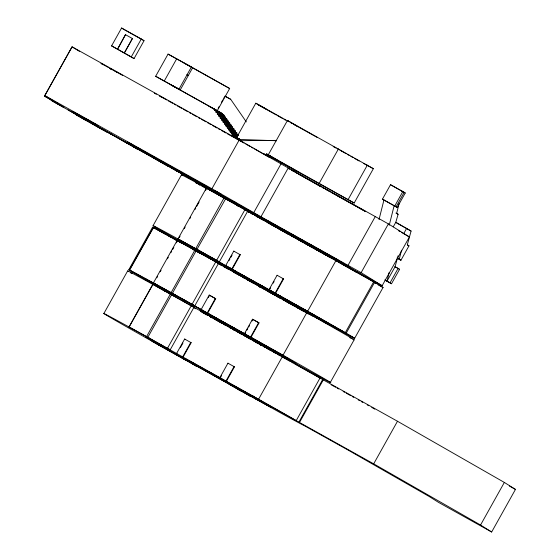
<?xml version="1.0" encoding="UTF-8"?>
<svg xmlns="http://www.w3.org/2000/svg" width="560" height="560" viewBox="0 0 560 560"><rect width="100%" height="100%" fill="white"/><g stroke="black" fill="none" stroke-linecap="round" stroke-linejoin="round"><path stroke-width="0.84" d="M379.029 219.562L383.929 200.053L382.459 199.136L390.516 184.709L405.258 192.997L397.201 207.424L383.929 200.053M389.228 225.246L394.128 205.737L393.736 205.492M399.203 203.189L396.648 213.367L398.118 214.284L395.815 222.243L393.267 226.8M389.214 272.363L387.009 281.141L395.073 266.714L398.076 255.794M395.815 222.243L411.082 231.042L407.316 244.804L408.982 245.847L400.925 260.267L399.252 259.231L401.52 250.215M71.792 47.376L44.541 96.145L57.337 103.278L44.779 95.564L72.037 46.802L240.499 140.686L276.325 140.392M111.601 45.857L121.583 28L141.302 38.99L144.046 40.705L134.071 58.562L111.601 45.857L134.071 58.562M125.482 34.671L117.551 49.175L125.482 34.671L132.412 38.542L124.348 52.962L132.412 38.542M131.32 56.847L141.302 38.99M155.659 76.279L168.056 54.089L191.394 66.99L178.997 89.173L155.659 76.279L222.621 113.722L222.313 114.275L224.231 115.353L223.727 116.242L225.645 117.32L225.141 118.216L227.059 119.287L226.562 120.183L228.473 121.261L227.976 122.15L224.406 120.239L224.903 119.343L222.992 118.272L223.489 117.376L220.808 115.892L221.312 114.996M164.325 80.92L176.722 58.737M144.2 151.361L142.695 150.738M170.835 84.805L217.266 110.698L229.663 88.515L192.668 67.704L180.271 89.894L171.605 85.246M145.866 152.397L136.577 147.329M221.984 118.993L221.487 119.889L225.057 121.8L225.554 120.904L220.073 117.915L220.57 117.026L218.659 115.948L219.156 115.052L217.245 113.981L217.742 113.085L215.831 112.007L216.328 111.118L214.417 110.04L214.718 109.487L218.288 111.405L217.98 111.951L220.661 113.435L220.164 114.331M218.155 108.22L219.002 106.701M221.55 102.144L222.824 99.869M223.671 98.35L224.518 96.831M103.866 313.509L127.666 270.921M153.069 225.659L181.475 174.832M128.779 269.773L152.579 227.192M163.548 289.52L136.507 274.428A115.325 0.805 29.2 0 1 129.346 269.976L153.405 227.514L165.55 234.29M218.75 112.364L219.051 111.811L222.621 113.722M219.898 113.029L219.394 113.918L222.075 115.409L221.578 116.298M222.726 116.97L222.229 117.859L224.14 118.937L223.643 119.826L220.073 117.915M230.475 130.809L229.971 131.698L233.541 133.616L234.038 132.72L228.557 129.731L229.054 128.842L227.143 127.764L227.64 126.868L225.729 125.79L226.226 124.901L224.315 123.823L224.812 122.934L222.901 121.856L223.398 120.96L226.968 122.878L226.471 123.767L229.145 125.251L228.648 126.147M229.39 124.117L229.887 123.228L226.317 121.317L225.82 122.206L231.301 125.195L230.804 126.091L232.715 127.169L232.218 128.058L234.129 129.136L233.632 130.025L235.543 131.103L235.046 131.999L236.957 133.077L236.46 133.966L232.89 132.055L233.387 131.159L230.713 129.675L231.21 128.779M227.234 124.18L227.731 123.284L231.301 125.195M228.382 124.845L227.885 125.734L230.559 127.225L230.062 128.114M199.535 184.079L198.163 183.225L198.59 182.455L199.969 183.309M229.796 126.812L229.299 127.708L231.973 129.192L231.476 130.088M199.752 185.164L200.2 184.359L198.163 183.225M228.557 129.731L232.127 131.642L232.624 130.753M231.385 133.672L231.889 132.776L235.452 134.687L234.955 135.583L231.385 133.672L236.866 136.661L236.369 137.55L232.799 135.639L233.303 134.75M238.371 135.044L234.808 133.133L234.304 134.022L237.874 135.933L238.371 135.044L236.46 133.966M203.945 312.508L308.322 370.671A115.612 0.805 29.2 0 0 287.294 357.581L153.433 282.898L177.233 240.317L196.735 251.188M197.505 249.816L177.975 238.924L206.381 188.097L225.911 198.989L206.381 188.097M152.803 284.347L284.13 357.602A115.717 0.805 29.2 0 1 317.94 376.838L320.012 378.035L296.212 420.616L294.14 419.426A115.717 0.805 29.2 0 0 260.33 400.19L129.003 326.935L152.803 284.347L154.728 285.404A117.957 0.826 29.2 0 1 169.47 293.524L172.172 295.148M236.999 136.71L235.718 135.996L236.222 135.1L237.65 135.863M152.516 285.208L129.136 327.033L128.065 326.445A115.717 0.805 29.2 0 0 149.394 339.738L281.666 413.49A115.717 0.805 29.2 0 0 304.864 425.985L347.949 449.988L429.079 496.433L438.55 502.383L491.659 532L515.459 489.412L504.35 482.433L397.488 421.253L294.735 363.958M156.814 277.83L157.668 276.304M160.216 271.747L161.063 270.221M167.44 258.818L168.287 257.292M170.842 252.735L171.689 251.209M172.536 249.69L173.817 247.408M176.365 242.844L177.639 240.569L174.342 238.756A115.612 0.805 29.2 0 0 153.783 227.689L153.146 227.395A115.325 0.805 29.2 0 0 154.693 228.543M179.214 237.65L180.061 236.138M184.303 228.55L185.15 227.031M189.812 218.687L190.659 217.168M194.901 209.58L195.748 208.068M196.595 206.549L199.143 201.999M205.499 190.617L206.346 189.098M240.247 139.608L236.593 137.55L255.787 103.208L289.065 121.765M382.137 285.733L361.13 272.664L260.96 216.755L211.932 188.755L239.19 139.993L288.218 167.986L388.381 223.895L409.395 236.971L382.137 285.733L238.035 205.394M164.311 291.662L164.745 290.878L162.708 289.737L163.205 288.848L164.584 289.702L158.466 286.293M149.73 338.492L146.566 336.609L170.366 294.021M174.3 294.532L171.129 292.649L194.929 250.061M197.897 250.061L195.692 248.689L224.098 197.862M171.633 294.728L147.833 337.309L170.17 349.867L193.97 307.279L171.633 294.728L173.53 295.904M196.189 250.754L172.389 293.342L172.697 293.51A118.013 0.826 29.2 0 1 189.812 302.995L194.74 305.907L218.54 263.319L213.612 260.414A118.013 0.826 29.2 0 0 196.497 250.929L196.189 250.754L198.1 251.944M196.952 249.382L225.659 198.723A118.034 0.826 29.2 0 1 242.781 208.208L247.709 211.12L219.303 261.947L197.253 249.55A118.034 0.826 29.2 0 1 214.375 259.035L219.303 261.947M269.017 155.393L268.443 156.429L265.993 154.896L266.567 153.867L354.165 203.021L373.359 168.679L287.462 120.47L268.268 154.819L270.718 156.345M266.567 153.867L269.983 156.03L269.598 156.716L268.226 155.862M271.271 157.759L271.656 157.073L270.277 156.212L269.892 156.905L271.271 157.759L268.24 155.96M167.524 348.215L191.324 305.634M192.08 304.255L215.88 261.667M216.65 260.295L245.056 209.468M253.904 212.359L281.155 163.59M191.156 342.692L190.764 342.447L182.7 356.874L183.092 357.112L191.156 342.692L184.646 339.038L176.582 353.458L176.974 353.703M215.327 298.487L207.27 312.914L207.662 313.159L215.719 298.732L209.209 295.078L201.152 309.498L201.544 309.743M225.715 265.545L233.779 251.118L240.289 254.772L232.225 269.199L225.715 265.545L226.107 265.79M180.369 347.634L182.917 343.077M208.334 297.598L209.181 296.079M229.082 260.47L229.929 258.958M230.776 257.439L232.05 255.157M260.96 216.755L288.218 167.986M231.833 268.954L239.897 254.527L240.289 254.772M244.629 278.565L245.308 277.354M319.249 183.239L338.443 148.897M296.471 237.062L295.918 238.056L292.607 236.117M234.458 366.835L234.066 366.59L226.002 381.017L226.401 381.262L234.458 366.835L227.948 363.181L219.884 377.601L220.283 377.846M258.636 322.63L250.572 337.057L250.964 337.302L259.028 322.875L252.518 319.221L244.454 333.648L244.846 333.886L245.693 332.374M269.024 289.688L277.081 275.261L283.591 278.915L275.534 293.342L269.024 289.688L269.416 289.933L270.69 287.651M220.703 377.09L221.55 375.571M246.967 330.092L247.814 328.573M248.668 327.054L249.515 325.535M252.063 320.985L252.91 319.466L252.518 319.221M273.231 283.101L274.085 281.582M275.142 293.097L283.199 278.677L283.591 278.915M260.512 345.478L261.359 343.959L263.795 345.478M348.152 199.493L367.346 165.151M252.917 395.598L252.476 396.382L259.973 400.645M283.038 355.18L306.838 312.592L177.233 240.317M258.594 399.21L282.394 356.622M336.049 260.414L340.284 262.808A115.64 0.805 29.2 0 1 372.967 281.421L373.681 281.834L345.275 332.661L344.561 332.248A115.64 0.805 29.2 0 0 311.878 313.635L307.643 311.241L336.049 260.414L218.407 194.908M311.346 314.153L310.849 315.049L309.477 314.188L309.974 313.299L317.765 317.744M348.04 265.3L375.298 216.538M397.201 207.424L396.123 206.752L404.18 192.325M361.13 272.664L388.381 223.895M307.811 312.34L354.081 338.079A115.325 0.805 29.2 0 0 346.927 333.627L346.185 333.193L374.577 282.359L341.159 263.732M403.718 233.625L406.693 228.312M491.659 532L480.55 525.021L373.688 463.841L298.886 422.121L322.686 379.54M299.502 422.478L323.295 379.89M354.655 338.282L383.061 287.455M330.337 382.382L354.137 339.794M398.104 268.408L399.574 269.325L391.517 283.745L390.047 282.835L398.104 268.408L395.073 266.714M373.688 463.841L397.488 421.253M480.55 525.021L504.35 482.433M252.133 339.829L253.883 339.794M237.321 139.363L276.668 140.756M269.57 292.292L273.896 292.873M110.397 68.572L111.363 69.09L110.523 68.656M154.581 93.212L155.547 93.73M204.316 120.925L204.645 121.107M241.598 141.722L244.09 143.087M96.586 125.272L93.205 123.417M353.717 337.918L353.479 337.799A115.64 0.805 29.2 0 1 332.906 326.725L311.318 314.72L330.022 325.171L325.85 322.882A118.034 0.826 29.2 0 1 313.04 315.812M192.668 67.704L168.056 54.089M229.663 88.515L184.002 63.063M258.076 104.706L266.021 108.969L255.787 103.208M333.186 146.538L336.189 148.148M337.694 148.953L339.192 149.758M363.622 163.457L373.359 168.679M187.054 74.781L188.335 75.467L187.054 74.753M246.323 121.919L230.685 99.302L225.68 96.579M214.417 110.04L224.231 115.353M215.831 112.007L225.645 117.32M217.245 113.981L227.059 119.287M218.659 115.948L228.473 121.261M222.901 121.856L232.715 127.169M224.315 123.823L234.129 129.136M225.729 125.79L235.543 131.103M227.143 127.764L236.957 133.077M116.837 72.191L117.264 72.415L116.774 72.121M235.718 135.996L237.146 136.759M237.132 137.963L239.988 139.489M238.161 138.663L239.603 139.44M354.165 203.021L269.339 156.205M89.586 120.96L90.006 121.177L86.52 119.196M187.908 246.4L177.03 240.45L180.152 242.389M323.526 321.412L339.024 329.854L335.699 327.873M164.108 288.981L153.23 283.031L160.279 287.42M285.061 357.623L295.939 363.573L281.155 354.375L255.255 339.801M245.966 210.168L247.709 211.12M264.334 220.542L257.754 216.923L262.465 219.856M235.928 271.369L229.348 267.75L247.709 279.09M216.79 262.367L218.54 263.319M192.99 304.955L194.74 305.907M192.227 306.327L193.97 307.279M220.822 321.965L222.565 322.917M265.874 347.06L264.124 346.108L274.617 352.107L271.992 350.469M168.427 348.915L170.17 349.867M153.839 283.15L150.542 281.344A115.612 0.805 29.2 0 0 129.983 270.27L129.647 270.109L153.44 227.521L172.683 238.224M152.936 284.452L151.865 283.857A115.717 0.805 29.2 0 0 128.261 271.369M129.003 326.935L130.928 327.992A117.957 0.826 29.2 0 1 145.67 336.112L146.566 336.609M177.975 238.924L195.692 248.689M309.82 312.62L310.772 313.138M314.279 315.147L315.231 315.672M153.433 282.898L171.129 292.649M159.782 96.145L160.482 96.53M205.177 121.394L205.877 121.786M85.631 118.706L83.139 117.341L84.154 117.929M138.278 148.547L140.777 149.905L138.271 148.106M100.471 127.946L97.23 126.175L98.602 126.973M144.655 152.579L141.414 150.808L142.793 151.606M124.334 29.708L144.046 40.705M289.912 122.003L297.115 126.231M290.577 122.605L292.089 123.452M293.601 124.292L298.137 126.819M298.62 127.071L307.216 131.88M307.685 132.125L313.264 135.254M313.733 135.492L317.506 137.599M405.258 192.997L390.516 184.709M382.459 199.136L396.123 206.752M395.934 213.066L398.118 214.284M395.542 222.362L411.082 231.042M268.611 155.176L274.729 158.585M269.983 156.03L276.395 159.628M236.593 137.55L240.373 139.664M269.871 156.107L298.312 171.941M265.993 154.896L264.292 153.951L266.133 155.099M240.828 141.029L232.001 135.947M100.891 63.301L108.451 67.522M109.907 68.327L122.57 75.39M160.748 96.677L163.646 98.266M164.157 98.574L166.656 99.946M168.161 100.786L172.669 103.299M174.174 104.139L175.679 104.979M177.184 105.819L181.699 108.332M183.204 109.172L187.719 111.692M189.224 112.532L190.729 113.365M192.234 114.205L196.749 116.725M198.254 117.565L199.759 118.405M201.264 119.238L203.518 120.498M212.506 125.51L216.993 128.009M218.491 128.842L219.982 129.675M221.48 130.508L225.967 133.014M227.458 133.847L234.934 138.012M236.432 138.845L240.919 141.351M249.928 146.37L248.339 145.481M251.447 147.217L252.973 148.071M254.492 148.918L269.731 157.598M109.683 68.383L112.133 69.762M288.344 168.497L289.87 169.344M298.578 174.202L303.128 176.736M303.52 176.974L306.159 178.43M306.572 178.675L311.15 181.23M311.472 181.384L316.022 183.925M316.498 184.212L321.076 186.767M322.532 187.551L324.128 188.468M325.661 189.315L327.187 190.169M328.594 190.932L330.239 191.87M331.632 192.626L336.175 195.16M337.694 196.007L340.165 197.407M341.691 198.254L350.273 203.021M351.617 203.791L356.335 206.402M357.721 207.193L359.373 208.096M360.78 208.901L365.358 211.449M398.496 230.713L399.945 231.525M401.394 232.33L409.395 236.971M407.477 245.007L408.982 245.847M397.068 258.013L399.252 259.231M397.915 258.587L400.925 260.267M394.996 266.77L399.574 269.325M384.825 279.923L390.047 282.835M385.406 280.343L391.517 283.745M44.779 95.564L211.932 188.755M130.711 143.836L127.33 141.974L134.134 145.775M130.816 143.955L210.588 188.811L137.396 148.05M140.721 149.632L136.43 147.238L139.762 149.31M93.1 123.291L90.006 121.387M137.284 147.931L133.91 146.069L138.341 148.519M200.263 183.491L192.472 179.046L193.851 179.9M200.382 183.687L204.862 186.179M207.102 187.432L210.833 189.511M212.324 190.344L219.786 194.502M228.921 199.654L220.535 194.915M230.412 200.487L234.885 202.979M236.376 203.812L338.87 260.645L196.259 181.118L199.843 183.351M83.755 118.867L112.105 134.666L111.174 134.085M164.038 163.688L204.561 186.263M215.593 192.43L218.596 194.103M220.094 194.936L221.599 195.776M226.1 198.282L227.598 199.122M231.035 201.019L232.547 201.866M104.58 130.718L94.213 124.943M175.448 170.212L198.541 183.099M107.142 132.314L76.209 114.954M168.469 166.509L133.637 146.727M177.597 171.612L152.572 157.29M199.78 183.967L171.85 168.042M253.568 213.997L241.521 207.27L243.621 208.509M239.89 206.661L242.165 207.928M245.196 209.615L273.98 225.666M274.169 225.778L225.358 198.555M217.231 194.173L203.497 186.55A115.64 0.805 29.2 0 0 182.497 175.518M287.903 233.821L259.196 217.735M310.338 246.33L285.796 232.505M312.452 247.506L332.773 258.832L330.463 257.397M307.853 244.965L289.653 234.822L291.459 235.942M331.807 258.321L312.088 247.331L314.496 248.829M200.179 185.129L195.636 182.602L196.973 183.428M201.698 185.976L206.241 188.51M247.884 211.722L249.396 212.569M255.913 216.202L257.369 217.014M270.382 224.231L273.42 225.925M274.932 226.772L276.451 227.612M277.97 228.459L282.52 231M284.032 231.84L288.582 234.381M292.061 236.32L293.58 237.167M295.092 238.007L296.611 238.854M298.13 239.701L302.673 242.235M304.192 243.082L308.742 245.616M310.261 246.463L311.773 247.31L308.224 245.014M315.252 249.249L316.771 250.096M318.283 250.936L320.558 252.21M322.077 253.05L326.627 255.591M328.146 256.438L329.658 257.278M340.83 263.522L332.024 258.279M374.521 282.849L376.033 283.696M377.986 284.76L382.487 287.252A115.325 0.805 29.2 0 0 375.333 282.8L374.591 282.366M307.643 311.241L175.091 237.377A115.64 0.805 29.2 0 0 177.373 239.827L235.739 272.391L217.679 261.149M232.036 269.332L259.497 284.648M281.932 297.157L258.748 284.088M304.367 309.659L279.818 295.841M220.052 262.717L222.292 264.019M258.531 284.13L238.812 273.14L260.932 285.628L257.39 283.332M303.401 309.148L283.682 298.158L346.171 333.186M221.816 263.816L223.174 264.572M307.734 311.878L299.943 307.426M226.87 266.959L228.235 267.715M309.106 312.732L301.616 308.462M316.092 316.708L305.914 310.744M195.769 249.76L230.356 269.129M214.529 260.316L231.63 269.92M230.601 269.283L232.848 270.585M198.324 251.349L234.22 271.446M246.463 278.313L272.692 292.936M311.423 314.531L333.662 326.914M336.777 328.545L338.135 329.301M223.727 265.888L210.588 258.37M272.559 292.999L220.787 264.054M187.103 245.938L211.526 259.553M212.961 260.365L308.371 313.915M307.44 313.054L309.477 314.188M236.292 273.511L280.406 298.102L279.055 297.213M174.174 239.057L177.912 241.143M192.423 249.256L193.935 250.096M217.399 263.179L221.984 265.734M223.51 266.581L228.095 269.143M233.443 272.125L234.969 272.972M243.488 277.704L245 278.551M246.519 279.391L251.069 281.932M252.588 282.772L254.1 283.619M258.65 286.16L260.169 287L257.761 285.509M263.648 288.939L265.16 289.786M266.679 290.633L271.229 293.167M272.741 294.014L274.26 294.861M275.779 295.708L280.329 298.242M286.839 301.875L291.389 304.409M292.901 305.256L294.42 306.096M295.939 306.943L298.214 308.21M299.726 309.057L304.276 311.598M167.069 235.137L171.626 237.678M173.145 238.525L177.702 241.066M260.064 286.972L258.559 286.132L259.987 287.07M267.603 291.172L269.108 292.012M270.62 292.852L275.135 295.372M276.647 296.212L278.152 297.052M282.674 299.579L284.179 300.419M285.691 301.259L290.206 303.779M291.718 304.619L293.223 305.459M297.745 307.979L299.25 308.819M300.762 309.659L302.267 310.499M215.719 298.732L209.209 295.078M252.91 319.466L259.028 322.875M163.303 288.519L256.417 340.438M154.315 283.71L155.673 284.466M212.492 316.099L257.362 341.11M145.894 279.146L157.444 285.565M129.605 270.102L156.94 285.341M157.087 285.439L176.19 296.058L170.989 292.817M201.229 310.247L218.162 319.753L202.965 311.283M287.833 358.533L272.16 349.825M287.553 358.449L289.793 359.751M163.415 289.471L137.886 275.24L138.894 275.821A115.612 0.805 29.2 0 0 163.016 289.59M291.039 360.612L225.491 324.093L227.892 325.591M226.926 325.08L271.796 350.091M272.762 350.609L294.504 362.768M204.253 312.571L285.866 358.085M219.184 321.118L221.9 322.637M229.509 326.886L231.343 327.908M280.392 355.754L210.371 316.715L212.163 317.828M193.452 307.503L195.748 308.784M200.333 311.339L201.859 312.186M203.392 313.04L207.97 315.595M210.497 316.981L211.932 317.779M217.399 320.817L221.949 323.351M223.468 324.198L224.987 325.045M229.537 327.579L231.049 328.426M232.568 329.273L234.843 330.54M239.078 332.899L242.109 334.593M243.628 335.44L245.14 336.28M246.659 337.127L251.209 339.661M252.728 340.508L257.278 343.049M260.75 344.988L262.269 345.828M263.788 346.675L265.3 347.522M266.819 348.369L271.369 350.903M273.644 352.17L275.163 353.017M282.653 357.217L290.248 361.445M291.718 362.271L293.3 363.146M331.107 384.741L335.622 387.261M337.127 388.101L338.632 388.941M343.147 391.454L344.652 392.294M346.157 393.134L350.672 395.654M352.184 396.494L353.689 397.334M358.204 399.847L359.709 400.687M361.214 401.527L362.719 402.367M367.234 404.887L368.739 405.72M509.39 486.031L515.459 489.412M298.886 422.121L234.549 386.071M258.594 399.791L250.81 395.346M157.493 344.022L271.019 407.316L254.261 397.061M158.732 344.883L160.972 346.192M241.899 391.524L229.068 384.195M207.592 122.738L208.481 123.235M113.771 70.434L114.667 70.931M244.72 277.802L234.22 271.754L245.329 278.138M205.59 313.6L210.847 316.554M186.277 360.5L183.974 359.212A117.957 0.826 29.2 0 1 153.839 342.272L151.774 341.103M339.941 150.157L342.496 151.592M341.719 151.2L346.255 153.755M347.767 154.602L349.279 155.456M350.791 156.303L353.059 157.577M354.571 158.431L359.107 160.979M258.111 104.748L276.367 115.017M277.886 115.871L282.45 118.44M283.969 119.294L285.488 120.148M224.945 96.075L230.685 99.302M173.39 86.17L174.664 86.884M175.938 87.535L177.723 88.522M212.548 108.171L219.051 111.811M208.978 106.26L214.718 109.487M223.643 119.826L226.317 121.317M227.976 122.15L229.887 123.228M225.057 121.8L227.731 123.284M221.487 119.889L223.398 120.96M232.127 131.642L234.808 133.133M229.971 131.698L231.889 132.776M233.541 133.616L236.222 135.1M234.955 135.583L236.866 136.661M236.369 137.55L239.288 139.174M232.799 135.639L239.68 139.517M245.868 144.081L247.982 145.271M209.314 123.704L210.945 124.635M159.684 96.033L160.405 96.439M156.345 94.22L154.714 93.289M115.5 71.4L116.221 71.806M348.537 267.029L359.31 273.294L317.576 249.767M237.083 204.393L254.499 214.571M238.112 204.995L251.72 212.954M246.428 278.383L254.576 282.975M306.838 312.592L311.094 315A115.612 0.805 29.2 0 1 352.681 339.157M191.198 363.083L196.182 366.058L183.722 358.918M333.277 258.979L357.021 272.545M304.871 309.806L326.648 322.147M179.193 240.863L181.65 242.263A115.64 0.805 29.2 0 0 196.126 250.46L212.17 259.441L209.23 257.607M140.252 149.597L140.644 149.828M371.749 407.4L374.78 409.136M160.965 96.761L161.385 97.006M96.453 125.188L89.845 121.513M72.037 46.802L79.422 51.338M403.9 192.241L402.822 191.569L394.758 205.996L395.843 206.668M401.793 191.065L402.185 191.31M287.462 120.47L289.296 121.618M121.583 28L123.648 29.281M365.442 211.456L291.354 169.974L293.209 171.129M359.653 208.075L362.404 209.783M339.941 197.085L341.313 197.939M337.911 195.993L339.283 196.847M317.506 184.576L320.257 186.284M314.79 183.057L316.162 183.911M274.582 158.494L277.921 160.573M295.071 172.067L297.136 173.348M101.346 63.63L103.159 64.757M332.402 256.837L335.146 258.552L312.683 245.847M343.637 263.837L346.388 265.545M354.396 270.998L355.663 271.789M323.925 252.84L326.676 254.555M309.967 244.335L312.718 246.043L290.248 233.338M321.209 251.328L323.953 253.036M326.018 254.443L326.41 254.688M319.9 251.034L320.292 251.279M301.49 240.338L304.241 242.046M287.532 231.826L290.283 233.534L267.82 220.836M298.774 238.819L301.518 240.527M309.393 245.651L311.696 247.086M279.055 227.829L281.806 229.537M288.743 234.43L267.218 222.313L269.626 223.811M271.551 224.105L274.099 225.694M262.647 219.359L264.761 220.675M261.632 218.792L263.739 220.101M251.867 213.045L252.798 213.626M244.923 209.685L249.578 212.583M250.894 213.318L252.273 214.172M218.589 194.929L219.569 195.545M196.833 181.972L199.633 183.708M195.818 181.398L198.394 183.001M164.472 163.912L53.998 102.032L51.072 100.212L63.826 107.324L44.541 96.145M162.792 162.974L135.807 147.714L138.355 149.233M143.857 152.418L122.248 140.378M132.615 146.16L138.138 149.597L100.723 128.317M126.147 142.345L127.561 143.22L80.185 116.655M125.125 141.771L126.392 142.562M94.087 123.473L96.831 125.188M93.457 124.187L95.578 125.44M74.368 112.483L77.119 114.191M81.291 117.25L84.63 119.343M86.429 120.645L68.229 109.991M277.081 275.261L277.473 275.506M233.779 251.118L234.171 251.363M341.53 330.575L341.922 330.82M349.496 335.538L349.972 335.832M335.412 327.166L335.804 327.411M343.42 332.15L343.812 332.395M329.294 323.757L329.686 323.995M337.344 328.762L337.736 329.007M325.353 321.433L328.615 323.372M315.875 316.582L319.214 318.654M303.611 309.106L308.721 312.284M313.334 315.098L314.314 315.707M317.163 317.534L319.956 319.277M302.057 308.224L305.802 310.646M314.636 316.141L317.044 317.639M298.249 306.25L298.641 306.495M291.452 302.463L291.844 302.701M295.659 305.242L296.639 305.851L268.261 289.968L269.241 290.577M306.789 313.019L308.238 313.922M302.631 310.52L304.437 311.647M272.174 292.621L250.054 280.133L252.462 281.631M282.919 299.53L285.32 301.028M241.745 275.184L242.732 275.8L239.435 273.896L240.422 274.512M260.484 287.021L262.283 288.148M216.202 260.239L216.594 260.484M216.517 260.512L226.527 266.742M227.857 267.568L191.856 247.415L200.872 252.938M228.004 267.659L229.082 268.331M231.826 270.046L232.96 270.746M233.107 270.837L234.185 271.509M210.084 256.823L210.476 257.068M231.336 270.123L231.728 270.368M238.049 274.512L239.848 275.639M232.827 271.439L237.377 274.274M225.218 266.714L225.61 266.959M210.777 257.929L211.365 258.293M211.876 258.664L215.404 260.792M216.979 261.842L219.226 263.172M191.387 246.4L191.779 246.645M190.183 245.756L191.163 246.372M194.46 248.829L195.048 249.193M194.789 250.236L200.046 253.421M180.488 242.508L181.832 243.348M278.831 353.108L281.239 354.606L259.119 342.118M286.622 357.868L234.003 328.293L243.404 333.788M292.474 361.599L238.427 331.044L242.053 333.305M273.679 350.21L274.071 350.455M266.882 346.416L267.274 346.661M279.076 354.396L279.468 354.641M270.354 349.111L272.874 350.763M273.021 350.854L275.261 352.163M256.396 340.599L258.804 342.097L236.684 329.609M267.638 347.592L270.039 349.09M278.061 354.48L280.469 355.978M256.837 341.754L257.915 342.426M255.815 341.187L257.047 341.95M247.919 336.602L250.327 338.1M233.961 328.09L236.369 329.588L214.249 317.1M245.203 335.083L247.604 336.581M258.349 343.49L260.155 344.61M255.626 341.971L257.432 343.098M209.027 314.027L214.228 317.261L172.347 293.58M225.372 324.198L204.834 312.557L210.035 315.798M229.033 326.389L216.874 319.459L220.199 321.461M227.969 325.927L231.014 327.824L220.787 321.944M235.914 330.981L238.322 332.479M233.793 329.84L234.997 330.589M217.413 320.019L220.759 322.098L208.285 314.958M191.632 304.192L192.024 304.437M203.469 311.801L208.677 315.035M209.937 315.847L210.329 316.092M185.514 300.783L185.906 301.028M206.766 314.083L207.158 314.328M213.479 318.472L215.887 319.97M166.817 290.36L167.209 290.605M145.796 279.111L146.216 279.342M227.948 363.181L228.34 363.426M184.646 339.038L185.038 339.283M259.581 400.197L184.548 358.365L192.766 363.482M267.911 405.559L245.791 393.064L248.192 394.562M249.109 394.17L249.508 394.408M261.982 402.521L262.381 402.766M242.312 390.376L242.704 390.621M255.864 399.112L256.256 399.357M231.826 384.559L234.234 386.057L212.114 373.562M245.476 393.05L223.356 380.562L225.757 382.06M247.422 394.429L250.04 396.06L238.868 389.634M246.351 393.806L246.743 394.051M236.544 388.367L239.589 390.257M209.398 372.05L211.799 373.548L189.679 361.06M223.041 380.541L200.921 368.053L203.322 369.551M200.606 368.032L152.943 341.278L161.266 346.374M195.846 365.379L196.238 365.624M189.049 361.592L189.441 361.837M167.069 348.152L167.461 348.397M160.951 344.743L161.343 344.988M178.486 355.544L180.894 357.042M175.77 354.032L178.171 355.523M182.203 358.043L182.595 358.288M173.411 352.87L173.803 353.115M176.078 354.627L176.477 354.872M161.644 345.842L162.428 346.332L145.327 336.749L146.111 337.232M166.614 349.083L167.006 349.328M142.254 334.32L142.646 334.565M156.051 343.035L158.459 344.533M202.034 310.016L205.912 314.734M200.662 309.162L203.987 313.208M200.921 309.652L203.693 313.026M198.989 308.126L202.874 312.844M237.237 203.882L239.442 206.598M235.312 202.349L238.616 206.423M235.018 202.167L237.776 205.562M234.199 201.992L237.503 206.066M296.772 237.993L297.661 239.498M351.407 338.499A115.612 0.805 29.2 0 1 349.748 337.631M132.118 273.693A115.717 0.805 29.2 0 1 130.438 272.706M311.647 314.335L311.143 315.231L312.522 316.085L313.019 315.189L311.647 314.335M173.474 168.672L182.266 173.593L173.474 168.672M214.445 190.54L221.214 194.327L214.445 190.54M95.319 124.152L72.884 111.643L98.336 126.035L95.319 124.152M342.51 262.899L324.835 253.043L343.49 263.508L342.51 262.899M346.717 265.531L275.338 225.736L350.105 267.638L346.717 265.531M280.966 296.639L261.247 285.649L283.367 298.137L280.966 296.639M232.855 270.998L200.753 253.099L205.975 256.046A118.034 0.826 29.2 0 0 230.153 269.64L235.424 272.594L232.855 270.998M192.612 363.104L189.637 361.445L193.592 363.713L192.612 363.104M246.526 393.162L219.128 377.888L247.506 393.771L246.526 393.162"/></g></svg>
